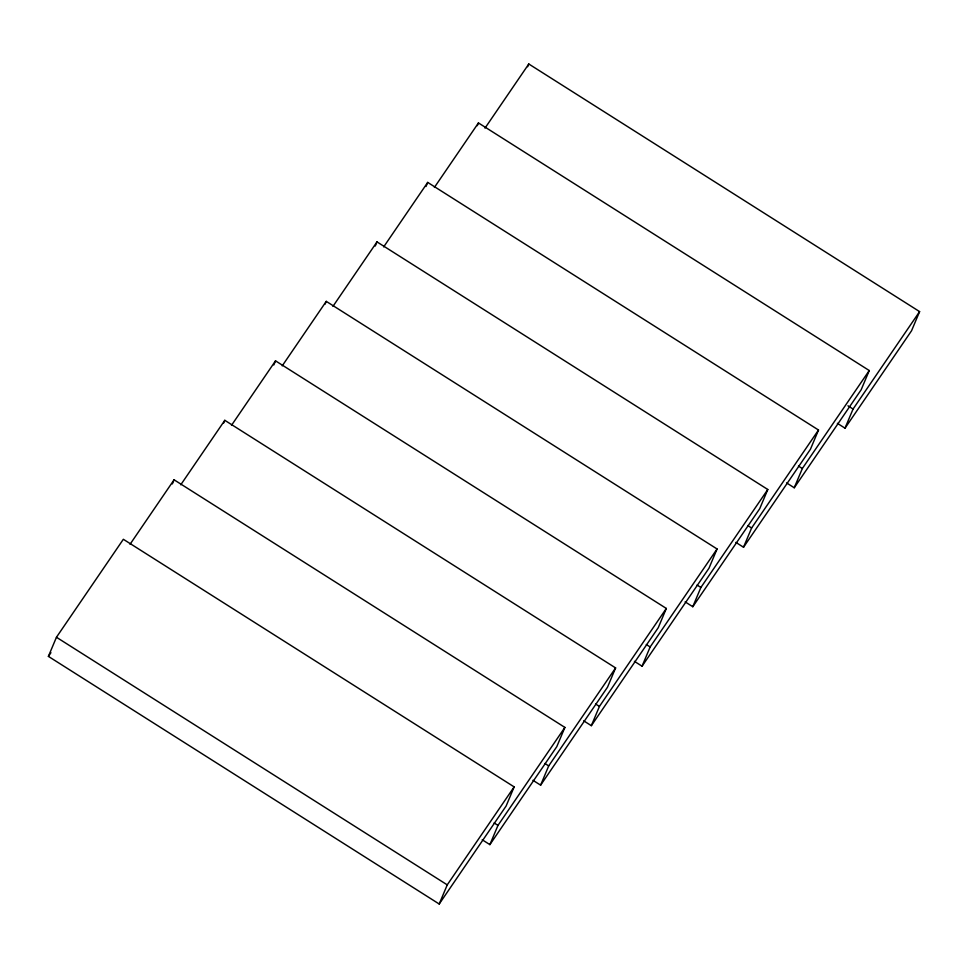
<?xml version="1.0" encoding="UTF-8"?>
<svg xmlns="http://www.w3.org/2000/svg" width="968" height="968" viewBox="0 0 968 968"><rect width="100%" height="100%" fill="white"/><g stroke="black" fill="none" stroke-linecap="round" stroke-linejoin="round"><path stroke-width="1.45" d="M48.4 656.389L56.446 637.259L123.347 539.285L514.153 786.887L506.119 806.029L439.206 904.003L48.4 656.389L50.941 652.674M172.352 483.927L174.083 479.801L564.889 727.416L556.794 746.655L489.881 844.628L482.221 839.776M223.656 423.076L224.806 420.318L615.612 667.932L607.517 687.183L540.616 785.157L532.944 780.293M273.799 364.972L275.529 360.846L666.335 608.448L658.252 627.7L591.339 725.673L583.68 720.821M325.103 304.121L326.264 301.363L717.07 548.977L708.975 568.228L642.062 666.202L634.403 661.338M375.257 246.017L376.988 241.891L767.793 489.493L759.698 508.744L692.798 606.718L685.126 601.866M425.981 186.534L427.711 182.407L818.517 430.022L810.434 449.261L743.521 547.247L735.861 542.382M477.284 125.683L478.446 122.936L869.252 370.538L861.157 389.789L794.244 487.763L786.585 482.911M527.645 66.731L528.794 63.997L919.6 311.611L911.553 330.754L845.016 428.171L837.356 423.319M439.206 904.003L447.252 884.861L514.153 786.887M489.881 844.628L497.976 825.389L564.889 727.416M540.616 785.157L548.699 765.906L615.612 667.932M591.339 725.673L599.434 706.422L666.335 608.448M642.062 666.202L650.157 646.951L717.07 548.977M692.798 606.718L700.88 587.467L767.793 489.493M743.521 547.247L751.616 527.996L818.517 430.022M794.244 487.763L802.339 468.512L869.252 370.538M845.016 428.171L853.062 409.041L919.6 311.611M130.039 544.294L174.083 479.801M180.762 484.811L224.806 420.318M231.497 425.339L275.529 360.846M282.22 365.856L326.264 301.363M332.944 306.372L376.988 241.891M383.679 246.9L427.711 182.407M434.402 187.417L478.446 122.936M485.004 128.127L528.794 63.997M847.956 405.798L853.062 409.041M798.503 466.092L802.339 468.512M747.78 525.563L751.616 527.996M697.057 585.047L700.88 587.467M646.321 644.519L650.157 646.951M595.598 704.002L599.434 706.422M544.875 763.474L548.699 765.906M494.14 822.957L497.976 825.389M56.446 637.259L447.252 884.861"/></g></svg>
